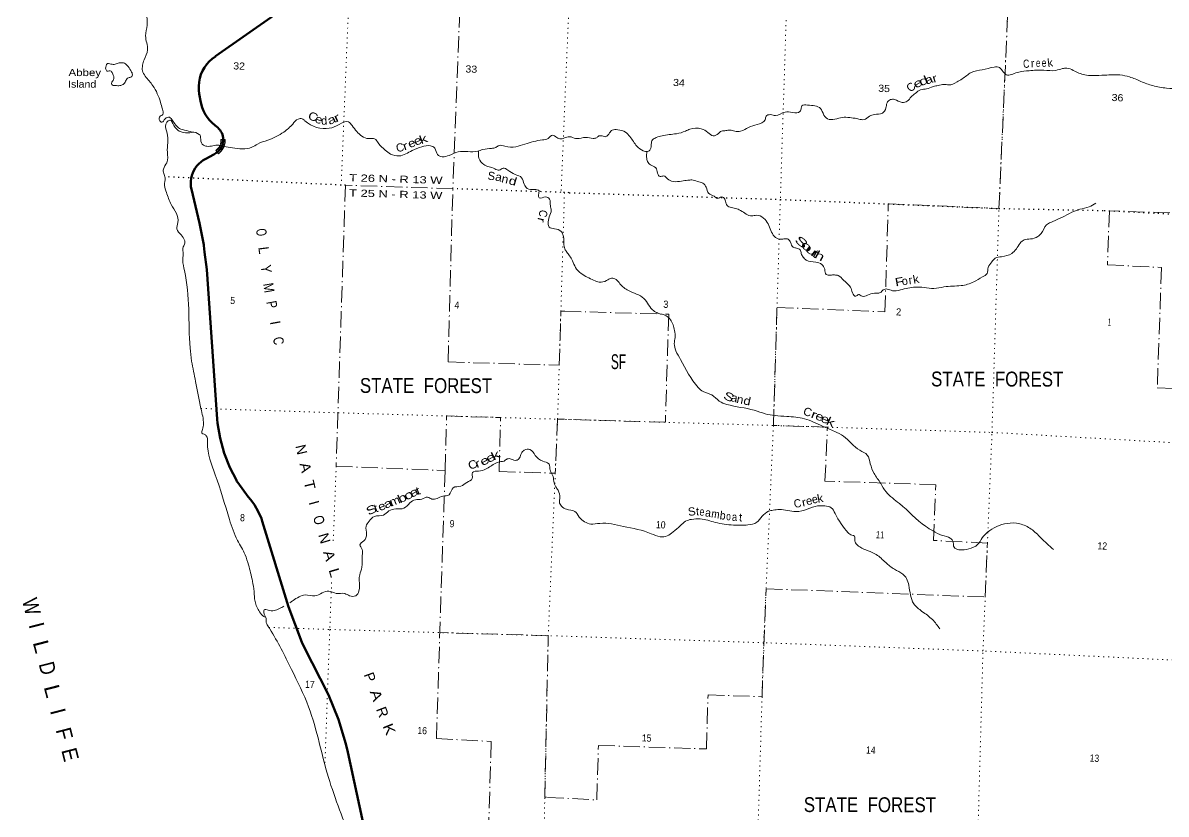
# Model space of a CAD drawing. Header units: feet. Extents: x -932108 to -739700, y 12311 to 202656.
# Drawn here: x -849450 to -821515, y 76725 to 96062 of the extents above; entities that cross this region are included whole.
import ezdxf
from ezdxf.enums import TextEntityAlignment as Align

# ---------------------------------------------------------------- set-up
doc = ezdxf.new("R2010")
doc.units = ezdxf.units.FT
doc.header["$LTSCALE"] = 80
doc.linetypes.add('DOT_DASHED', pattern=[7.7, 5, -1.2, 0.3, -1.2])
doc.linetypes.add('DOTTED', pattern=[1.5, 0.3, -1.2])
for name, color, linetype, lineweight in [('20', 7, 'Continuous', 70), ('39', 7, 'Continuous', 13), ('44', 7, 'DOT_DASHED', 13), ('57', 7, 'Continuous', 13), ('6', 7, 'DOTTED', 25), ('7', 7, 'DOTTED', 13)]:
    doc.layers.add(name, color=color, linetype=linetype, lineweight=lineweight)
doc.layers.add('41', color=7, linetype='Continuous')
doc.layers.add('42', color=7, linetype='Continuous')

msp = doc.modelspace()

# ---------------------------------------------------------------- linework, layer by layer
at = {"layer": '20'}
for points in [[(-844589.87, 93372.2), (-844609.04, 93408.83), (-844631.93, 93443.26), (-844658.29, 93475.1), (-844687.84, 93504.01), (-844706.44, 93519.41), (-844815.68, 93609), (-844827.42, 93619.35), (-844891.57, 93683.32), (-844948.69, 93753.64), (-844998.14, 93829.56), (-845039.39, 93910.22), (-845071.98, 93994.75), (-845103.74, 94114.89), (-845141, 94324.95), (-845152.33, 94420.35), (-845153.62, 94516.4), (-845144.87, 94612.07), (-845126.16, 94706.29), (-845097.71, 94798.05), (-845059.82, 94886.33), (-845012.91, 94970.16), (-844957.5, 95048.63), (-844894.18, 95120.88), (-844823.66, 95186.11), (-844746.71, 95243.62), (-844743.55, 95245.72), (-842555, 96787.95)], [(-841001, 75903.95), (-841507, 78239.95), (-841558.32, 78445.87), (-841734.16, 79040.6), (-841980.26, 79639.31), (-842581.34, 80822.78), (-842630.74, 80931.22), (-842960.95, 81786.88), (-843601, 83881.95), (-843622.32, 83951.9), (-843697.94, 84120.65), (-843790.78, 84280.57), (-843882.96, 84408.86), (-843944.7, 84482.93), (-844200.28, 84832.2), (-844218.55, 84857.18), (-844231.5, 84882.2), (-844392.27, 85192.86), (-844529.94, 85544.83), (-844630.06, 85909.27), (-844691.54, 86282.17), (-844701.18, 86380.94), (-844958, 90037.95), (-845008, 90453.95), (-845029.47, 90624.14), (-845031.09, 90636.48), (-845130.59, 91170.02), (-845330.41, 91998.06), (-845341.51, 92056.93), (-845347.54, 92125.16), (-845346.41, 92193.64), (-845338.13, 92261.64), (-845322.78, 92328.39), (-845300.54, 92393.17), (-845271.65, 92455.28), (-845236.43, 92514.02), (-845195.26, 92568.76), (-845148.59, 92618.9), (-845096.94, 92663.88), (-845040.87, 92703.22), (-844980.99, 92736.48), (-844785.19, 92846.65), (-844760.69, 92860.43), (-844735.19, 92876.09), (-844724.96, 92882.37), (-844701.06, 92900.21), (-844671.83, 92926.92), (-844644.69, 92955.65), (-844620.71, 92987.06), (-844600.15, 93020.81), (-844583.23, 93056.52), (-844570.13, 93093.8), (-844561, 93132.25), (-844555.94, 93171.45), (-844555, 93210.95), (-844556.6, 93253.2), (-844563.51, 93293.96), (-844574.64, 93333.77), (-844589.87, 93372.2)]]:
    msp.add_lwpolyline(points, dxfattribs=at)
at = {"layer": '39'}
msp.add_arc((-845286, 93187.94), 202.25, 44.60343, 100.25373, dxfattribs=at)
for points in [[(-847121.33, 101394.67), (-847121, 101392.95), (-847041, 100861.95), (-847031, 100739.95), (-846950, 100418.95), (-846931, 100205.95), (-846861, 99964.95), (-846754, 99099.95), (-846691, 98736.95), (-846668, 98458.95), (-846643, 98078.95), (-846581, 97739.95), (-846533, 97263.95), (-846521, 96865.95), (-846440, 96307.95), (-846414, 96006.95), (-846452, 95743.95), (-846403, 95402.95), (-846487, 95155.95), (-846524, 95023.95), (-846526, 94890.95), (-846458, 94758.95), (-846273, 94525.95), (-846088, 94125.95), (-846037, 93952.95), (-846028, 93825.95), (-846113, 93759.95), (-846113, 93682.95), (-846051, 93632.95), (-845973, 93716.95), (-845869, 93754.95), (-845795, 93677.95), (-845624, 93483.95), (-845447, 93427.95), (-845322, 93386.95), (-845477, 93375.95), (-845664, 93440.95), (-845786, 93600.95), (-845845, 93683.95), (-845913, 93653.95), (-845958, 93582.95), (-845925, 93363.95), (-845919, 92901.95), (-845932, 92643.95), (-846016, 92488.95), (-846008, 92383.95), (-845974, 92271.95), (-845988, 92090.95), (-845942, 91917.95), (-845825, 91622.95), (-845698, 91404.95), (-845661, 91184.95), (-845685, 91024.95), (-845579, 90877.95), (-845499, 90751.95), (-845492, 90674.95), (-845529, 90586.95), (-845534, 90405.95), (-845541, 90254.95), (-845501, 90008.95), (-845363, 88115.95), (-845326, 87792.95), (-845228, 87299.95), (-845100, 86638.95), (-845037, 86259.95), (-845062, 86122.95), (-845073, 86032.95), (-845018, 86008.95), (-844967, 85968.95), (-844940, 85803.95), (-844748, 85019.95), (-844402, 83928.95), (-844206, 83412.95), (-844019, 83062.95), (-843937, 82813.95), (-843840, 82420.95), (-843799, 82161.95), (-843777, 81924.95), (-843665, 81666.95), (-843563, 81553.95), (-843507, 81515.95), (-843506, 81438.95), (-843462, 81323.95), (-843416, 81251.95), (-842889, 80262.95)], [(-847417, 95010.95), (-847383, 95065.95), (-847326, 95061.95), (-847218, 95047.95), (-847118, 95076.95), (-847039, 95087.95), (-846941, 95060.95), (-846877, 94995.95), (-846793, 94859.95), (-846776, 94769.95), (-846814, 94730.95), (-846889, 94713.95), (-846938, 94634.95), (-847002, 94555.95), (-847077, 94526.95), (-847188, 94528.95), (-847276, 94551.95), (-847272, 94609.95), (-847224, 94696.95), (-847255, 94811.95), (-847295, 94877.95), (-847339, 94888.95), (-847395, 94884.95), (-847427, 94950.95), (-847417, 95010.95)], [(-836051.87, 93276.66), (-835911, 93231.95), (-835700, 93262.95), (-835514, 93238.95), (-835435, 93252.95), (-835378, 93296.95), (-835298, 93297.95), (-835202, 93281.95), (-835115, 93372.95), (-835050, 93440.95), (-834916, 93448.95), (-834724, 93387.95), (-834615, 93280.95), (-834446, 93047.95), (-834294, 92935.95), (-834184, 92918.95), (-834121, 92968.95), (-834094, 93094.95), (-834065, 93200.95), (-833974, 93258.95), (-833831, 93303.95), (-833480, 93352.95), (-833259, 93415.95), (-833149, 93465.95), (-832872, 93471.95), (-832713, 93384.95), (-832579, 93299.95), (-832456, 93359.95), (-832383, 93412.95), (-832272, 93427.95), (-832172, 93441.95), (-832057, 93412.95), (-831911, 93416.95), (-831718, 93506.95), (-831507, 93578.95), (-831313, 93693.95), (-831287, 93780.95), (-831185, 93818.95), (-831061, 93797.95), (-830827, 93880.95), (-830642, 93872.95), (-830462, 93896.95), (-830430, 93980.95), (-830414, 94033.95), (-830274, 94050.95), (-830097, 94034.95), (-829959, 93971.95), (-829879, 93809.95), (-829747, 93702.95), (-829561, 93718.95), (-829382, 93753.95), (-829203, 93741.95), (-829025, 93711.95), (-828895, 93696.95), (-828760, 93781.95), (-828641, 93822.95), (-828449, 93852.95), (-828361, 93981.95), (-828335, 94103.95), (-828247, 94184.95), (-828150, 94188.95), (-827968, 94116.95), (-827842, 94147.95), (-827742, 94257.95), (-827648, 94336.95), (-827513, 94427.95), (-827371, 94447.95), (-827203, 94505.95), (-827085, 94532.95), (-826943, 94558.95), (-826833, 94543.95), (-826624, 94617.95), (-826386, 94772.95), (-826280, 94846.95), (-826009, 94913.95), (-825718, 94979.95), (-825585, 94966.95), (-825497, 94863.95), (-825390, 94784.95), (-825264, 94811.95), (-825113, 94857.95), (-824863, 94892.95), (-824502, 94903.95), (-824208, 94900.95), (-824049, 94942.95), (-823944, 94952.95), (-823783, 94900.95), (-823504, 94788.95), (-823315, 94775.95), (-823006, 94782.95), (-822643, 94787.95), (-822409, 94741.95), (-822132, 94630.95), (-821840, 94526.95), (-821506, 94466.95), (-821179, 94446.95), (-821022, 94441.95)], [(-844532.75, 93040.56), (-844331, 93008.95), (-843855, 93021.95), (-843717, 93099.95), (-843464, 93193.95), (-843074, 93393.95), (-842855, 93589.95), (-842720, 93711.95), (-842623, 93714.95), (-842556, 93665.95), (-841962, 93484.95), (-841725, 93579.95), (-841497, 93643.95), (-841405, 93551.95), (-841165, 93293.95), (-840995, 93232.95), (-840854, 93229.95), (-840765, 93125.95), (-840594, 92952.95), (-840466, 92856.95), (-840257, 92808.95), (-839939, 92940.95), (-839700, 93031.95), (-839492, 93058.95), (-839385, 92997.95), (-839316, 92840.95), (-839201, 92789.95), (-839034, 92823.95), (-838812, 92906.95), (-838574, 92914.95), (-838337, 92926.95), (-838209, 92964.95), (-837997, 92992.95), (-837895, 93015.95), (-837811, 93065.95), (-837672, 93047.95), (-837406, 93034.95), (-837184, 93099.95), (-836756, 93199.95), (-836617, 93238.95), (-836510, 93315.95), (-836401, 93259.95), (-836305, 93227.95), (-836185, 93259.95), (-836074, 93277.95), (-836051.87, 93276.66)], [(-845143.86, 93330.54), (-845142, 93329.95), (-845104, 93217.95), (-845038, 93073.95), (-844957, 93044.95), (-844659, 93072.95), (-844532.75, 93040.56)], [(-838318, 92930.95), (-838305, 92751.95), (-838190, 92598.95), (-837917, 92495.95), (-837810, 92461.95), (-837717, 92512.95), (-837596, 92458.95), (-837422, 92357.95), (-837262, 92276.95), (-837201, 92117.95), (-837126, 92015.95), (-836948, 91989.95), (-836838, 91956.95), (-836851, 91862.95), (-836832, 91787.95), (-836678, 91809.95), (-836581, 91754.95), (-836560, 91591.95), (-836538, 91478.95), (-836586, 91322.95), (-836614, 91153.95), (-836587, 91068.95), (-836457, 91031.95), (-836297, 90961.95), (-836257, 90888.95), (-836230, 90674.95), (-836207, 90538.95), (-836157.22, 90459.21)], [(-834206, 92911.95), (-834208, 92782.95), (-834188, 92670.95), (-834115, 92591.95), (-833987, 92521.95), (-833939, 92385.95), (-833880, 92304.95), (-833793, 92321.95), (-833699, 92250.95), (-833561, 92184.95), (-833353, 92195.95), (-833205, 92215.95), (-833108, 92221.95), (-832968, 92186.95), (-832837, 92142.95), (-832751, 92042.95), (-832693, 91896.95), (-832561, 91822.95), (-832482, 91770.95), (-832372, 91806.95), (-832298, 91756.95), (-832268, 91642.95), (-832201, 91568.95), (-832067, 91534.95), (-831946, 91495.95), (-831671, 91348.95), (-831555, 91355.95), (-831485, 91356.95), (-831314, 91254.95), (-831224, 91107.95), (-831156, 90949.95), (-831057, 90815.95), (-830928, 90771.95), (-830827, 90783.95), (-830750, 90772.95), (-830693, 90699.95), (-830628, 90579.95), (-830544, 90555.95), (-830457, 90513.95), (-830429, 90425.95), (-830384, 90337.95), (-830307, 90263.95), (-830075, 90214.95), (-829931, 90156.95), (-829857, 90040.95), (-829820, 89915.95), (-829722, 89897.95), (-829620, 89900.95), (-829526, 89884.95), (-829397, 89772.95), (-829226, 89599.95), (-829177, 89462.95), (-829100, 89380.95), (-829034, 89421.95), (-828943, 89381.95), (-828811, 89408.95), (-828641, 89453.95), (-828500, 89469.95), (-828430, 89534.95), (-828329, 89556.95), (-828204, 89515.95), (-828009, 89535.95), (-827644, 89604.95), (-827426, 89594.95), (-827190, 89568.95), (-826944, 89608.95), (-826526, 89640.95), (-826215, 89732.95), (-826005, 89854.95), (-825892, 89938.95), (-825863, 90086.95), (-825773, 90221.95), (-825695, 90307.95), (-825534, 90346.95), (-825289, 90426.95), (-825175, 90538.95), (-825084, 90676.95), (-824980, 90758.95), (-824830, 90780.95), (-824650, 90837.95), (-824572, 90910.95), (-824436, 91122.95), (-824335, 91186.95), (-824125, 91278.95), (-823622, 91505.95), (-823399, 91564.95), (-823236, 91655.95)], [(-836157.22, 90459.21), (-836090, 90368.95), (-836017, 90244.95), (-835947, 90083.95), (-835806, 89934.95), (-835503, 89772.95), (-835366, 89721.95), (-835191, 89764.95), (-835066, 89821.95), (-834956, 89787.95), (-834860, 89686.95), (-834652, 89517.95), (-834275, 89326.95), (-834159, 89169.95), (-834036, 89025.95), (-833934, 88968.95), (-833733, 88905.95), (-833627, 88806.95), (-833527, 88543.95), (-833512, 88369.95), (-833533, 88221.95), (-833494, 88049.95), (-833377, 87831.95), (-832951, 87153.95), (-832824, 87050.95), (-832618, 86967.95), (-832433, 86818.95), (-832249, 86737.95), (-831578, 86593.95), (-831312, 86509.95), (-831072, 86463.95), (-830785, 86444.95), (-830352, 86385.95), (-829909, 86203.95), (-829612, 86075.95), (-829401, 85959.95), (-828999, 85615.95), (-828819, 85499.95), (-828743, 85288.95), (-828651, 85052.95), (-828490, 84807.95), (-828358, 84601.95), (-828032, 84315.95), (-827393, 83757.95), (-827209, 83644.95), (-826988, 83534.95), (-826789, 83469.95), (-826719, 83365.95), (-826698, 83245.95), (-826580, 83186.95), (-826333, 83207.95), (-826123, 83311.95), (-826007, 83474.95), (-825876, 83617.95), (-825654, 83751.95), (-825401, 83829.95), (-825091, 83818.95), (-824811, 83691.95), (-824578, 83479.95), (-824270, 83189.95)], [(-842924.61, 81888.43), (-842847, 81945.95), (-842701, 82033.95), (-842552, 82082.95), (-842317, 82056.95), (-842133, 82130.95), (-841971, 82170.95), (-841793, 82118.95), (-841584, 82114.95), (-841465, 82058.95), (-841317, 82062.95), (-841237, 82177.95), (-841232, 82435.95), (-841219, 82573.95), (-841164, 82757.95), (-841158, 83048.95), (-841159, 83191.95), (-841215, 83308.95), (-841121, 83401.95), (-841051, 83566.95), (-841064, 83759.95), (-840989, 83881.95), (-840860, 84001.95), (-840635, 84032.95), (-840508, 84132.95), (-840335, 84183.95), (-840139, 84200.95), (-839992, 84330.95), (-839858, 84408.95), (-839704, 84423.95), (-839559, 84468.95), (-839458, 84424.95), (-839188, 84493.95), (-839037, 84526.95), (-838934, 84700.95), (-838746, 84738.95), (-838603, 84831.95), (-838471, 84926.95), (-838460, 85074.95), (-838313, 85106.95), (-838142, 85154.95), (-838019, 85228.95), (-837893, 85301.95), (-837767, 85340.95), (-837692, 85352.95), (-837616, 85404.95), (-837517, 85400.95), (-837395, 85370.95), (-837316, 85427.95), (-837268, 85543.95), (-837197, 85617.95), (-837061, 85636.95), (-836929, 85492.95), (-836745, 85347.95), (-836600, 85287.95), (-836576, 85219.95), (-836569, 85136.95), (-836505, 85009.95), (-836478, 84857.95), (-836426, 84720.95), (-836372.64, 84639.6)], [(-836372.64, 84639.6), (-836328, 84455.95), (-836340, 84351.95), (-836286, 84248.95), (-836169, 84174.95), (-835962, 84121.95), (-835855, 83985.95), (-835725, 83865.95), (-835576, 83814.95), (-835352, 83829.95), (-834776, 83755.95), (-834095, 83577.95), (-833879, 83503.95), (-833708, 83524.95), (-833563, 83621.95), (-833389, 83768.95), (-833256, 83882.95), (-833111, 83928.95), (-832898, 83939.95), (-832531, 83853.95), (-832089, 83787.95), (-831732, 83792.95), (-831518, 83856.95), (-831384, 84003.95), (-831228, 84125.95), (-831118, 84151.95), (-830966, 84167.95), (-830559, 84117.95), (-830283, 84178.95), (-830030, 84254.95), (-829854, 84256.95), (-829699, 84211.95), (-829602, 84072.95), (-829284, 83602.95), (-829194, 83540.95), (-829128, 83519.95), (-829122, 83436.95), (-829105, 83357.95), (-828999, 83253.95), (-828600, 83069.95), (-828367, 82871.95), (-828156, 82711.95), (-827948, 82585.95), (-827859, 82484.95), (-827802, 82316.95), (-827681, 81865.95), (-827481, 81679.95), (-827226, 81478.95), (-827044, 81253.95)], [(-843507, 81515.95), (-843559, 81650.95), (-843551, 81718.95), (-843456, 81707.95), (-843309, 81699.95), (-843177, 81749.95), (-843072.82, 81806.51)], [(-819179, 80620.95), (-819125, 80332.95), (-818937, 80100.95), (-818759, 79751.95), (-818648, 79327.95), (-818698, 78843.95), (-818867, 78513.95), (-819160, 78124.95), (-819273, 77893.95), (-819291, 77662.95), (-819305, 77376.95), (-819457, 77139.95), (-819824, 76809.95), (-820249, 76578.95), (-820541, 76520.95), (-820722, 76404.95), (-821152, 76146.95), (-821405, 75970.95), (-821519, 75866.95), (-821570, 75712.95), (-821587, 75544.95), (-821692, 75457.95), (-821813, 75436.95), (-821933, 75381.95), (-822106, 75278.95), (-822258, 75226.95), (-822571, 75205.95), (-823052, 75260.95), (-823188, 75251.95), (-823290, 75159.95), (-823310, 75025.95), (-823376, 74951.95), (-823492, 74934.95), (-823701, 74926.95), (-823783, 74898.95), (-823879, 74783.95), (-823998, 74723.95), (-824044, 74643.95), (-824041, 74522.95), (-824139, 74457.95), (-824265, 74440.95), (-824394, 74442.95), (-824511, 74326.95), (-824589, 74067.95), (-824687, 73763.95), (-824839, 73654.95), (-824937, 73618.95), (-825045, 73534.95), (-825179, 73483.95), (-825301, 73394.95), (-825290, 73234.95), (-825151, 73145.95), (-825050, 73066.95), (-825024, 72950.95), (-825095, 72850.95), (-825188, 72812.95), (-825351, 72764.95), (-825481, 72699.95), (-825478, 72610.95), (-825321, 72561.95), (-825187, 72545.95), (-825140, 72473.95), (-825190, 72390.95), (-825304, 72393.95), (-825397, 72353.95), (-825478, 72382.95), (-825570, 72409.95), (-825668, 72336.95), (-825717, 72215.95), (-825661, 72029.95), (-825517, 71914.95), (-825410, 71865.95), (-825374, 71775.95), (-825392, 71618.95), (-825448, 71455.95), (-825554, 71428.95), (-825684, 71411.95), (-825785, 71401.95), (-825827, 71344.95), (-825859, 71233.95), (-825876, 71098.95), (-825939, 70905.95), (-826032, 70760.95), (-826090, 70583.95), (-826094, 70410.95), (-826091, 70250.95), (-826079, 70109.95), (-826144, 70047.95), (-826212, 70104.95), (-826252, 70251.95), (-826286, 70386.95), (-826339, 70479.95), (-826434, 70519.95), (-826558, 70486.95), (-826700, 70408.95), (-827070, 70103.95), (-827203, 70004.95)], [(-842889, 80262.95), (-842469, 79345.95), (-842210, 78476.95), (-841984, 77622.95), (-841425, 76043.95), (-840814, 73648.95), (-840580, 72697.95), (-840555, 72206.95), (-840597, 72040.95), (-840575, 71916.95), (-840458, 71763.95), (-840279, 71567.95), (-840154, 71354.95), (-840090, 71110.95), (-840030, 70565.95), (-839580, 67851.95), (-839495, 67562.95), (-839462, 67409.95), (-839498, 67382.95), (-839534, 67331.95), (-839547, 67285.95), (-839545, 67230.95), (-839533, 67115.95), (-839540, 67041.95), (-839488, 66920.95), (-839483, 66837.95), (-839499, 66773.95), (-839434, 66720.95), (-839412, 66598.95), (-839353, 66523.95), (-839295, 66562.95), (-839227, 66537.95), (-839178, 66382.95), (-839139, 66110.95), (-839183, 65730.95), (-839184, 65464.95), (-839124, 65290.95), (-839105, 65150.95), (-839069, 65091.95), (-839016, 65036.95), (-838970, 64924.95), (-838970, 64756.95), (-838913, 64694.95), (-838843, 64734.95), (-838762, 64710.95), (-838704, 64569.95), (-838536, 63909.95), (-838523, 63578.95), (-838509, 63200.95), (-838417, 62656.95), (-838358, 62039.95), (-838325, 61773.95), (-838264.72, 61454.76)]]:
    msp.add_spline(points, degree=3, dxfattribs=at)
at = {"layer": '44'}
for p, q in [((-839060.14, 87774.43), (-838944, 92005.95)), ((-839060.14, 87774.43), (-836343.98, 87695.34)), ((-839133, 85119.95), (-839096.36, 86454.92)), ((-839096.36, 86454.92), (-837776.92, 86416.51)), ((-837813.13, 85097), (-837776.92, 86416.51)), ((-837813.13, 85097), (-836441.08, 85057.05)), ((-836696.94, 77138.11), (-836651.45, 77135.78)), ((-836632.99, 77134.84), (-835426.83, 77073.1))]:
    msp.add_line(p, q, dxfattribs=at)
for points in [[(-847121, 101394.95), (-844555, 101331.95), (-844455, 106110.95), (-843763, 105609.95), (-843826, 102869.95), (-842506, 102849.95), (-842551, 101531.95), (-841252, 101501.95), (-841319, 100159.95), (-838632, 100043.95), (-838944, 92005.95), (-841568, 92092.95), (-841793.52, 85226.89), (-839133, 85119.95), (-839346, 78570.95), (-838006, 78500.95), (-838164, 73181.95), (-836835, 73130.95), (-837134, 65191.95), (-837096, 65188.95)], [(-836632.99, 77134.84), (-835426.83, 77073.1), (-835386.62, 78404.04), (-832748.01, 78318.11), (-832708.16, 79637.51), (-831388.86, 79594.55), (-831289.88, 82232.66), (-825935.67, 82030.84), (-825881.35, 83349.76), (-827199.87, 83412.75), (-827143.72, 84776.01), (-829850.67, 84862.17), (-829791.55, 86180.95), (-831111, 86222.95), (-831022.73, 89108.03), (-828384.84, 88998.9), (-828304.11, 91637.82), (-825600, 91525.95), (-825359, 96886.95)], [(-812108.75, 96347.68), (-812179.78, 95058.52), (-810860.61, 95007.04), (-811005.87, 92370.7), (-809651.95, 92317.88), (-809727.98, 90999.84), (-822902.9, 91470.3), (-822948.28, 90150.89), (-821629.82, 90083.22), (-821730.83, 87146.19), (-820412.62, 87071.5), (-820458, 85751.95), (-819138.51, 85714.41), (-819093.14, 87033.66), (-817773.65, 86996.12), (-817819.02, 85676.87), (-812599.66, 85515.5), (-812488, 88153.24), (-809849.34, 88065.7), (-809961, 85427.95), (-807321.42, 85362.19), (-807088.16, 90872.66), (-805149.25, 90779.24)], [(-836343.98, 87695.34), (-836303.9, 89016.97), (-836210.08, 89014.21)], [(-836210.08, 89014.21), (-833669.13, 88939.4), (-833749.86, 86300.64), (-836308.11, 86375.95)], [(-836308.11, 86375.95), (-836384, 86375.95), (-836441.08, 85057.05)], [(-836696.94, 77138.11), (-836613, 81084.95), (-839261.77, 81160.87)]]:
    msp.add_lwpolyline(points, dxfattribs=at)
at = {"layer": '57'}
for points in [[(-844735.58, 92940.91), (-844708.92, 92963.46), (-844685.53, 92988.53), (-844664.89, 93015.91), (-844647.22, 93045.29), (-844632.73, 93076.36), (-844621.56, 93108.77), (-844613.84, 93142.18), (-844609.65, 93176.21), (-844609.47, 93184.69), (-844608.96, 93209.71)], [(-844513.13, 93203.91), (-844513.61, 93172.77), (-844518.59, 93128.58), (-844528.16, 93085.18), (-844542.21, 93043.03), (-844560.58, 93002.57), (-844583.1, 92964.25), (-844609.48, 92928.5), (-844639.45, 92895.71), (-844666.56, 92871.89), (-844694.96, 92905.38), (-844724.3, 92939.97)], [(-844724.3, 92939.97), (-844703.39, 92957.66), (-844679.39, 92983.38), (-844658.25, 93011.43), (-844640.15, 93041.53), (-844625.3, 93073.36), (-844613.86, 93106.56), (-844605.95, 93140.79), (-844601.66, 93175.63), (-844601.47, 93184.52), (-844601.12, 93201.89)], [(-844667.39, 92860.51), (-844633.84, 92889.99), (-844603.29, 92923.41), (-844576.41, 92959.84), (-844553.47, 92998.88), (-844534.75, 93040.1), (-844520.44, 93083.05), (-844510.69, 93127.27), (-844505.62, 93172.26), (-844505, 93212.1)], [(-844608.96, 93209.71), (-844584.99, 93210.26), (-844555, 93210.95), (-844505, 93212.1)], [(-844601.12, 93201.89), (-844584.81, 93202.26), (-844554.82, 93202.95), (-844513.13, 93203.91)], [(-844667.39, 92860.51), (-844701.06, 92900.21), (-844735.58, 92940.91)]]:
    msp.add_lwpolyline(points, dxfattribs=at)
at = {"layer": '6'}
for points in [[(-841569.06, 92094.97), (-841672, 92096.95), (-845980.58, 92300.12)], [(-836102.41, 91911.96), (-836216, 91914.95), (-836299, 91919.95), (-838943.97, 92007.8)], [(-836102.41, 91911.96), (-830942, 91746.95), (-825600, 91525.95), (-823032.11, 91476.93), (-820266, 91334.95), (-815036, 91206.95), (-809727.98, 90999.84), (-805149.25, 90779.24)]]:
    msp.add_lwpolyline(points, dxfattribs=at)
at = {"layer": '7'}
for p, q in [((-841793.52, 85226.89), (-841868.84, 83319.07)), ((-841905.66, 82386.34), (-841951, 81237.95)), ((-841951, 81237.95), (-842069.69, 77939.75))]:
    msp.add_line(p, q, dxfattribs=at)
for points in [[(-830376.48, 106355.86), (-830427, 102476.95), (-830769, 97087.95), (-830942, 91746.95), (-831111, 86222.95), (-831349, 80913.95), (-831511, 75550.95), (-831558, 70273.95), (-831816, 64929.95), (-831912, 61219.95)], [(-835743.9, 104714.47), (-835799, 102604.95), (-836074, 97261.95), (-836299, 91919.95)], [(-826622.67, 61023.94), (-826486, 64758.95), (-826262, 70050.95), (-826139, 75362.95), (-825990, 80711.95), (-825770, 86052.95), (-825600, 91525.95), (-825359, 96886.95), (-825194.31, 100382.78)], [(-841313.24, 100153.5), (-841449, 97502.95), (-841672, 92096.95)], [(-836216, 91914.95), (-836384, 86375.95), (-836613, 81084.95), (-836725, 75818.95), (-836835, 73130.95)], [(-845100.1, 86639.47), (-841742, 86531.95), (-836384, 86375.95), (-836308.11, 86375.95)], [(-836308.11, 86375.95), (-831111, 86222.95), (-829562.76, 86173.67)], [(-829562.76, 86173.67), (-825770, 86052.95), (-820458, 85751.95), (-815326, 85605.95), (-809961, 85427.95), (-805345, 85312.95)], [(-843439.59, 81289.11), (-841951, 81237.95), (-836504.82, 81081.85)], [(-805540, 79937.95), (-810106.89, 80157.97), (-815531, 80310.95), (-820631, 80455.95), (-825990, 80711.95), (-831349, 80913.95), (-836504.82, 81081.85)]]:
    msp.add_lwpolyline(points, dxfattribs=at)

# ---------------------------------------------------------------- texts
at = {"layer": '41'}
for s, rotation, width, p in [('C', 4.06, 0.8, (-824925.8, 94963.68)), ('e', 359.843, 0.7, (-824643.08, 94983.69)), ('e', 1.926, 0.75, (-824495.22, 94986.96)), ('d', 23.397, 1.5, (-827406.18, 94554.06)), ('a', 19.333, 1.3, (-827280.51, 94582.58)), ('r', 17.36, 1.25, (-827141.3, 94613.02)), ('e', 30.802, 1.5, (-827532.98, 94505.37)), ('S', 321.153, 1.8, (-830487.28, 90627.8)), ('o', 319.022, 1.85, (-830357.75, 90525.57)), ('u', 322.297, 1.9, (-830245.11, 90422.7)), ('t', 327.982, 1.45, (-830130.9, 90336.39)), ('h', 331.042, 1.55, (-830025.19, 90280.62)), ('F', 10.087, 1.3, (-828017.07, 89639.41)), ('k', 10.794, 1.1, (-827609.31, 89700)), ('S', 334.513, 1.4, (-832240.4, 86835.86)), ('a', 347.538, 1.1, (-832085.46, 86801.07)), ('n', 347.911, 1.1, (-831943.03, 86762.58)), ('d', 347.841, 1.2, (-831772.58, 86726.91)), ('C', 342.006, 1.05, (-830304.45, 86458.59)), ('r', 338.085, 1.4, (-830153.96, 86399.17)), ('e', 336.719, 1.3, (-830018.68, 86351.58)), ('e', 336.765, 1.3, (-829883.55, 86289.39)), ('k', 335.156, 1.5, (-829750.6, 86219.73)), ('C', 11.996, 0.95, (-830501.62, 84221.49)), ('r', 11.996, 1.1, (-830345.66, 84248.79)), ('e', 13.996, 1.05, (-830216.69, 84287.67)), ('k', 9.541, 1.1, (-829952.67, 84345.6)), ('S', 8.409, 1.05, (-833091.64, 84023.16)), ('e', 355.97, 0.8, (-832862.35, 84018.28)), ('a', 354.386, 0.95, (-832715.48, 83993.88)), ('m', 350.784, 0.9, (-832539.87, 83960.66)), ('b', 352.694, 0.95, (-832360.22, 83926.15)), ('o', 357.151, 0.75, (-832211.38, 83906.69)), ('a', 358.553, 0.85, (-832063.17, 83888.6))]:
    msp.add_text(s, height=200, rotation=rotation, dxfattribs=dict(at, width=width)).set_placement(p, align=Align.CENTER)
for s, rotation, p in [('r', 3.705, (-824770.71, 94973.66)), ('k', 7.474, (-824337.18, 94988.59)), ('C', 42.204, (-827683.84, 94419.53)), ('o', 11.073, (-827883.95, 89657.51)), ('r', 7.863, (-827749.49, 89676.7)), ('e', 13.208, (-830077.86, 84325.89)), ('t', 2.398, (-832961.53, 84024.42)), ('t', 357.9, (-831916.61, 83878.51))]:
    msp.add_text(s, height=200, rotation=rotation, dxfattribs=at).set_placement(p, align=Align.CENTER)
for s, rotation, width, p in [('C', 335.504, 1.2, (-842504.82, 93729.11)), ('e', 339.444, 1.2, (-842334.23, 93642.25)), ('a', 22.24, 1.35, (-841960.97, 93566.24)), ('r', 24.914, 1.5, (-841798.06, 93629.92)), ('k', 20.505, 1.4, (-839718, 93095.37)), ('r', 18.354, 1.3, (-840131.19, 92943.68)), ('e', 20.812, 1.2, (-839999.52, 92998.32)), ('e', 23.185, 1.3, (-839853.86, 93053.51)), ('a', 348.575, 1.1, (-837921.83, 92213.26)), ('n', 347.543, 1.1, (-837766.91, 92168.49)), ('d', 343.726, 1.3, (-837597.23, 92127.94)), ('C', 260.364, 0.9, (-836820.54, 91503.55)), ('r', 255.752, 1.2, (-836857.95, 91317.27)), ('e', 30.041, 1.5, (-838071.63, 85296.34)), ('k', 27.878, 1.6, (-837948.62, 85358.7)), ('C', 21.441, 1.15, (-838526.15, 85134.35)), ('r', 22.301, 1.4, (-838360.4, 85179.65)), ('e', 27.604, 1.4, (-838219.22, 85226.64)), ('a', 25.846, 1.45, (-839947, 84455.88)), ('t', 21.831, 1.15, (-839797.65, 84519.64)), ('a', 23.677, 1.4, (-840587.87, 84182.03)), ('m', 22.228, 1.15, (-840444.44, 84239.47)), ('b', 25.851, 1.45, (-840235.97, 84316.49)), ('o', 31.551, 1.5, (-840073.7, 84381.24)), ('S', 27.518, 1.45, (-841002.49, 84017.29)), ('t', 20.769, 1.1, (-840826.86, 84094.35)), ('e', 20.742, 1.2, (-840730.58, 84126.03))]:
    msp.add_text(s, height=200, rotation=rotation, dxfattribs=dict(at, width=width)).set_placement(p)
for s, rotation, p in [('d', 3.929, (-842156.2, 93568.56)), ('C', 14.056, (-840304.58, 92896.53)), ('S', 353.15, (-838100.99, 92232.88))]:
    msp.add_text(s, height=200, rotation=rotation, dxfattribs=at).set_placement(p)
at = {"layer": '42'}
for s, width, p in [('Abbey', 1.2, (-848334.07, 94761.15)), ('Island', 1.1, (-848344.43, 94478))]:
    msp.add_text(s, height=175, dxfattribs=dict(at, width=width)).set_placement(p)
at = {"layer": '44'}
for s, rotation, width, p in [('O', 277.379, 0.7, (-843743.32, 90928.21)), ('L', 277.379, 0.95, (-843686.29, 90487.8)), ('Y', 277.379, 0.9, (-843627.22, 90031.77)), ('M', 279.813, 0.85, (-843561.75, 89566.23)), ('P', 280.389, 0.8, (-843487.67, 89155.08)), ('C', 280.389, 0.8, (-843325.03, 88267.9)), ('A', 283.235, 1.1, (-842663.34, 85167.43)), ('T', 283.235, 1.1, (-842563.7, 84743.76)), ('O', 286.534, 0.85, (-842332.1, 83875.65)), ('N', 286.534, 1.05, (-842199.84, 83430.1)), ('A', 286.534, 1.15, (-842078.62, 83006.23)), ('L', 286.534, 1.15, (-841950.72, 82590.91)), ('A', 289.675, 1.25, (-840929.21, 79585.44)), ('R', 290.678, 1.05, (-840779.4, 79173.11)), ('K', 292.094, 1.2, (-840612.7, 78754.57))]:
    msp.add_text(s, height=250, rotation=rotation, dxfattribs=dict(at, width=width)).set_placement(p, align=Align.CENTER)
for s, rotation, p in [('I', 280.389, (-843406.18, 88710.23)), ('N', 283.235, (-842766.14, 85604.52)), ('I', 285.256, (-842454.68, 84300.81)), ('P', 289.675, (-841088.34, 80030.48))]:
    msp.add_text(s, height=250, rotation=rotation, dxfattribs=at).set_placement(p, align=Align.CENTER)
for s, height, rotation, width, p in [('SF', 363, 359.919, 0.6, (-835082.54, 87599.68)), ('STATE  FOREST', 363, 359.919, 0.85, (-827259.24, 87177.64)), ('STATE  FOREST', 363, 359.919, 0.85, (-841214.8, 87018.95)), ('W', 375, 284.428, 0.85, (-849471.63, 81945.89)), ('L', 375, 284.428, 1.1, (-849209.85, 80922.28)), ('D', 375, 284.428, 0.85, (-849066.4, 80391.53)), ('L', 375, 284.428, 1.1, (-848942.2, 79834.34)), ('F', 375, 284.428, 0.95, (-848652.13, 78784.61)), ('E', 375, 284.428, 0.95, (-848514, 78287.36)), ('STATE  FOREST', 363, 359.919, 0.85, (-830368.88, 76775.97))]:
    msp.add_text(s, height=height, rotation=rotation, dxfattribs=dict(at, width=width)).set_placement(p)
for p in [(-849313.01, 81356.99), (-848790.25, 79254.23)]:
    msp.add_text('I', height=375, rotation=284.428, dxfattribs=at).set_placement(p)
at = {"layer": '6', "width": 1.35}
for s, p in [('T 26 N - R 13 W', (-841479.48, 92191.19)), ('T 25 N - R 13 W', (-841482.08, 91820.65))]:
    msp.add_text(s, height=175, rotation=358.332, dxfattribs=at).set_placement(p)
at = {"layer": '7'}
for s, rotation, width, p in [('32', 357.965, 1.1, (-844311.93, 94925.04)), ('33', 357.965, 1.1, (-838638, 94849.95)), ('34', 357.541, 1.1, (-833564.72, 94520.04)), ('35', 357.541, 1.1, (-828553, 94378.95)), ('36', 357.541, 1.1, (-822850, 94152.95)), ('5', 357.965, 0.9, (-844384.31, 89192.34)), ('4', 357.965, 0.9, (-838904.9, 89078.24)), ('3', 357.541, 0.95, (-833805.36, 89100.49)), ('2', 357.541, 0.95, (-828116.93, 88913.64)), ('1', 357.541, 0.5, (-822942.79, 88664.19)), ('8', 357.965, 0.9, (-844144.84, 83883.03)), ('9', 357.965, 0.9, (-839024, 83737.95)), ('10', 357.541, 0.9, (-833984, 83713.95)), ('11', 357.541, 0.65, (-828608.37, 83468.68)), ('12', 357.541, 0.9, (-823194.63, 83197.06)), ('17', 357.965, 0.9, (-842556, 79811.95)), ('16', 357.965, 0.9, (-839812.74, 78683.33)), ('15', 357.541, 0.9, (-834328.9, 78503.75)), ('14', 357.541, 0.9, (-828851.78, 78206.47)), ('13', 357.541, 0.9, (-823387.2, 78010.13))]:
    msp.add_text(s, height=175, rotation=rotation, dxfattribs=dict(at, width=width)).set_placement(p)

doc.saveas('drawing.dxf')
